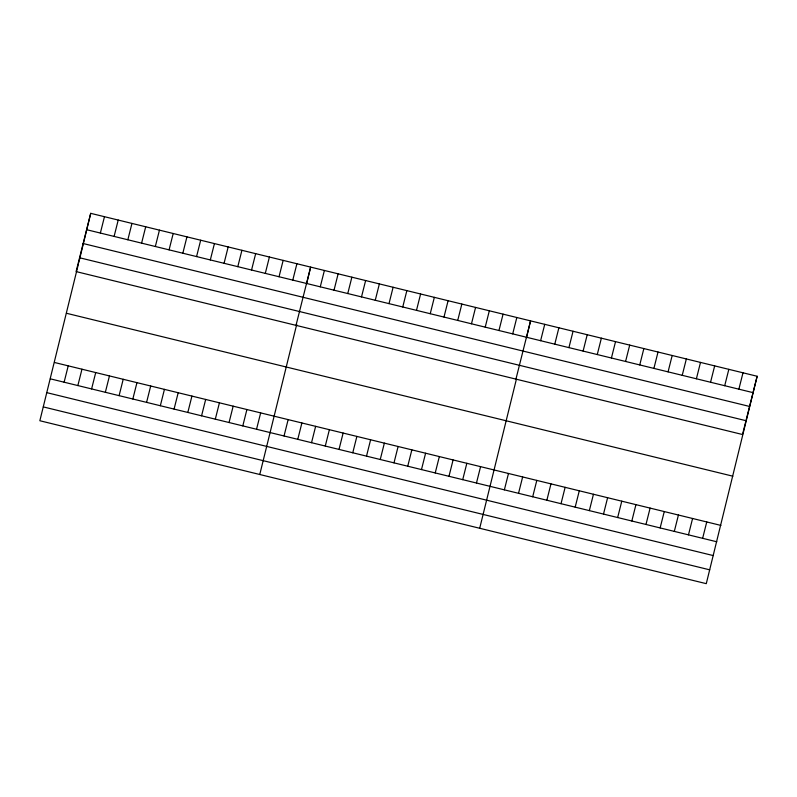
<?xml version="1.0" encoding="UTF-8"?>
<svg xmlns="http://www.w3.org/2000/svg" width="797" height="797" viewBox="0 0 797 797"><rect width="100%" height="100%" fill="white"/><g stroke="black" fill="none" stroke-linecap="round" stroke-linejoin="round"><path stroke-width="1.2" d="M757.15 376.264L742.515 434.514L76.094 271.588L90.719 213.337L757.15 376.264L706.281 583.663L39.85 420.736L78.485 263.707M78.764 262.552L90.719 213.337M296.723 324.389L259.772 474.504M306.566 283.881L310.641 267.105L296.016 325.355M516.366 379.312L479.694 528.272M526.488 337.649L530.563 320.872L515.938 379.123M100.362 233.063L104.467 216.694M64.119 382.201L68.223 365.843M114.101 236.42L118.215 220.062M77.857 385.569L81.971 369.2M127.849 239.777L131.953 223.419M91.605 388.926L95.72 372.568M141.597 243.135L145.702 226.776M105.353 392.283L109.458 375.925M155.335 246.502L159.45 230.134M119.102 395.651L123.206 379.282M169.084 249.859L173.198 233.501M132.84 399.008L136.954 382.65M182.832 253.217L186.936 236.858M146.588 402.365L150.693 386.007M196.57 256.584L200.685 240.216M160.336 405.733L164.441 389.364M210.318 259.942L214.433 243.583M174.075 409.09L178.189 392.732M224.067 263.299L228.171 246.94M187.823 412.447L191.928 396.089M237.805 266.666L241.919 250.298M201.571 415.815L205.676 399.446M251.553 270.024L255.668 253.665M215.31 419.172L219.424 402.804M265.301 273.381L269.406 257.023M229.058 422.53L233.162 406.171M279.04 276.748L283.154 260.38M242.806 425.887L246.911 409.528M292.788 280.106L296.902 263.747M256.544 429.254L260.659 412.886M320.274 286.83L324.389 270.462M284.041 435.969L288.145 419.611M334.023 290.188L338.137 273.819M297.779 439.336L301.894 422.968M347.771 293.545L351.875 277.187M311.527 442.694L315.642 426.335M361.509 296.902L365.624 280.544M325.276 446.051L329.38 429.693M375.257 300.27L379.372 283.901M339.014 449.418L343.128 433.05M389.006 303.627L393.11 287.269M352.762 452.776L356.877 436.417M402.754 306.984L406.859 290.626M366.51 456.133L370.615 439.775M416.492 310.352L420.607 293.983M380.249 459.5L384.363 443.132M430.241 313.709L434.345 297.351M393.997 462.858L398.111 446.489M443.989 317.067L448.093 300.708M407.745 466.215L411.85 449.857M457.727 320.434L461.842 304.065M421.483 469.572L425.598 453.214M471.475 323.791L475.58 307.433M435.232 472.94L439.346 456.571M485.224 327.149L489.328 310.79M448.98 476.297L453.085 459.939M498.962 330.516L503.076 314.148M462.728 479.655L466.833 463.296M512.71 333.873L516.825 317.505M476.467 483.022L480.581 466.653M540.615 340.698L544.73 324.329M504.371 489.846L508.486 473.478M554.782 344.155L558.886 327.796M518.538 493.303L522.643 476.945M568.938 347.622L573.053 331.253M532.695 496.77L536.809 480.402M583.105 351.078L587.21 334.72M546.862 500.227L550.966 483.869M597.262 354.545L601.376 338.177M561.018 503.694L565.133 487.326M611.429 358.002L615.533 341.644M575.185 507.151L579.289 490.793M625.585 361.469L629.7 345.101M589.342 510.618L593.456 494.25M639.752 364.926L643.856 348.568M603.508 514.075L607.613 497.717M653.909 368.393L658.023 352.035M617.665 517.542L621.78 501.174M668.075 371.85L672.18 355.492M631.832 520.999L635.936 504.64M682.232 375.317L686.347 358.959M645.988 524.466L650.103 508.097M696.399 378.774L700.503 362.416M660.155 527.923L664.26 511.564M710.555 382.241L714.67 365.883M674.312 531.39L678.426 515.031M724.712 385.708L728.827 369.34M688.478 534.847L692.583 518.488M738.879 389.165L742.993 372.807M702.635 538.314L706.75 521.955M86.614 229.695L753.035 392.632M83.137 243.523L749.569 406.45M79.561 257.76L745.992 420.696M66.44 313.261L732.871 476.198M54.485 362.486L720.906 525.412M50.37 378.844L716.802 541.781M46.903 392.672L713.325 555.599M43.327 406.908L709.748 569.845"/></g></svg>
